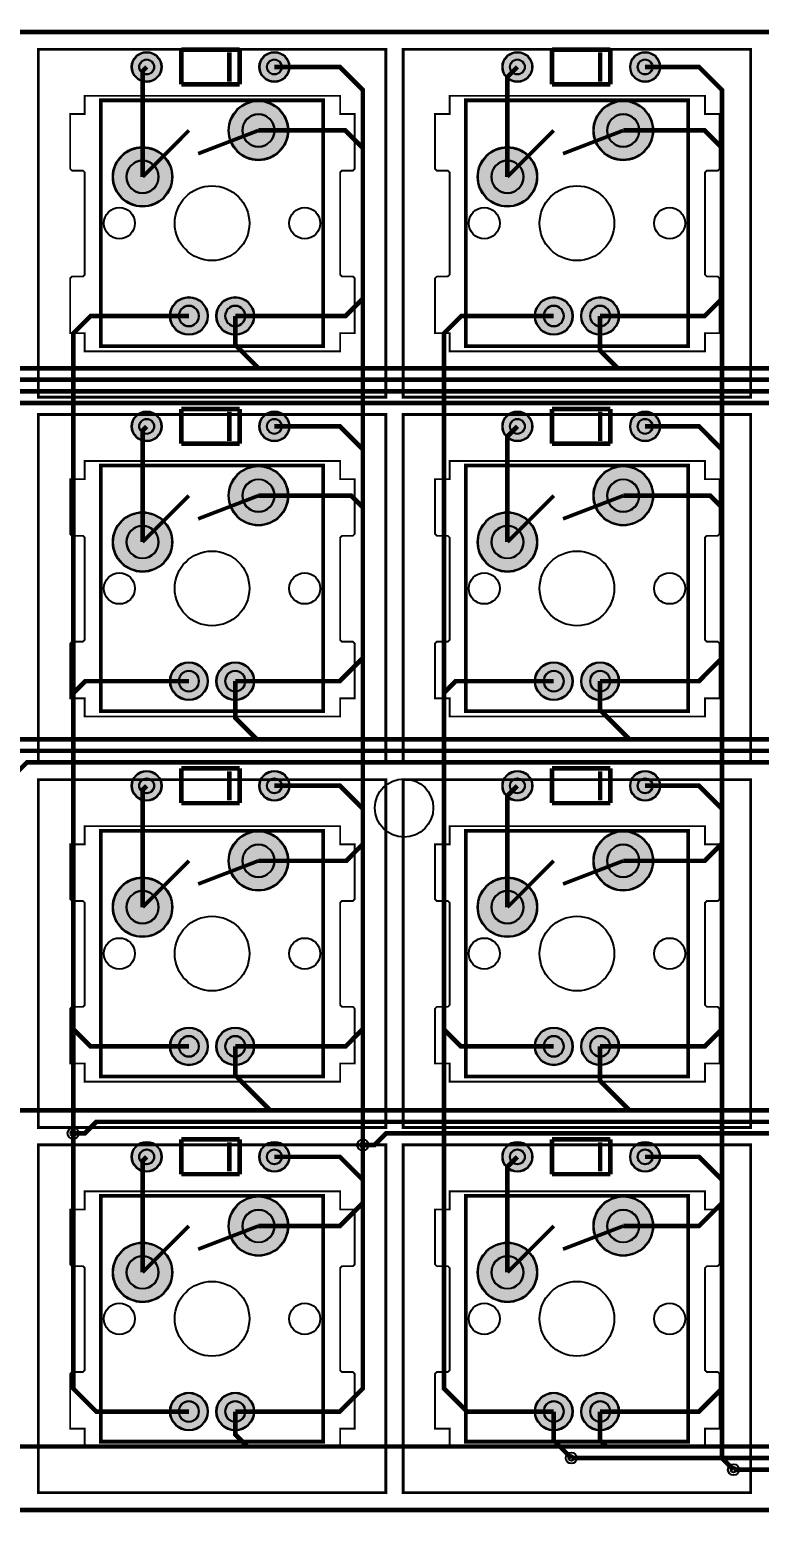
# Model space of a CAD drawing. Header units: millimetres. Extents: x 0 to 279, y -81 to 2.
# Drawn here: x 60.5 to 100.5, y -81.1 to 0.1 of the extents above; entities that cross this region are included whole.
import ezdxf

# ---------------------------------------------------------------- set-up
doc = ezdxf.new("R2010")
doc.units = ezdxf.units.MM
for name, color, linetype, true_color in [('BoardOutLine', 7, 'Continuous', 0xff00ff), ('BottomLayer', 7, 'Continuous', 0x0000ff), ('BottomSolderMaskLayer', 7, 'Continuous', 0xaa00ff), ('Document', 7, 'Continuous', 0xffffff), ('Hole', 7, 'Continuous', 0x222222), ('Multi-Layer', 7, 'Continuous', 0xc0c0c0), ('TopLayer', 7, 'Continuous', 0xff0000), ('TopSilkLayer', 7, 'Continuous', 0xffcc00), ('TopSolderMaskLayer', 7, 'Continuous', 0x800080)]:
    doc.layers.add(name, color=color, linetype=linetype, true_color=true_color)

msp = doc.modelspace()

# ---------------------------------------------------------------- hatches: boundary and pattern name
at = {"layer": 'BottomSolderMaskLayer'}
for points in [[(66.066, -1.916, 1), (67.716, -1.916, 1)], [(73.066, -1.916, 1), (74.716, -1.916, 1)], [(86.386, -1.916, 1), (88.036, -1.916, 1)], [(93.386, -1.916, 1), (95.036, -1.916, 1)], [(71.377, -5.395, 1), (74.653, -5.395, 1)], [(91.377, -5.395, 1), (94.653, -5.395, 1)], [(65.027, -7.935, 1), (68.303, -7.935, 1)], [(85.027, -7.935, 1), (88.303, -7.935, 1)], [(68.164, -15.555, 1), (70.246, -15.555, 1)], [(70.704, -15.555, 1), (72.786, -15.555, 1)], [(88.164, -15.555, 1), (90.246, -15.555, 1)], [(90.704, -15.555, 1), (92.786, -15.555, 1)], [(66.066, -21.601, 1), (67.716, -21.601, 1)], [(73.066, -21.601, 1), (74.716, -21.601, 1)], [(86.386, -21.601, 1), (88.036, -21.601, 1)], [(93.386, -21.601, 1), (95.036, -21.601, 1)], [(71.377, -25.395, 1), (74.653, -25.395, 1)], [(91.377, -25.395, 1), (94.653, -25.395, 1)], [(65.027, -27.935, 1), (68.303, -27.935, 1)], [(85.027, -27.935, 1), (88.303, -27.935, 1)], [(68.164, -35.555, 1), (70.246, -35.555, 1)], [(70.704, -35.555, 1), (72.786, -35.555, 1)], [(88.164, -35.555, 1), (90.246, -35.555, 1)], [(90.704, -35.555, 1), (92.786, -35.555, 1)], [(66.066, -41.286, 1), (67.716, -41.286, 1)], [(73.066, -41.286, 1), (74.716, -41.286, 1)], [(86.386, -41.286, 1), (88.036, -41.286, 1)], [(93.386, -41.286, 1), (95.036, -41.286, 1)], [(71.377, -45.395, 1), (74.653, -45.395, 1)], [(91.377, -45.395, 1), (94.653, -45.395, 1)], [(65.027, -47.935, 1), (68.303, -47.935, 1)], [(85.027, -47.935, 1), (88.303, -47.935, 1)], [(68.164, -55.555, 1), (70.246, -55.555, 1)], [(70.704, -55.555, 1), (72.786, -55.555, 1)], [(88.164, -55.555, 1), (90.246, -55.555, 1)], [(90.704, -55.555, 1), (92.786, -55.555, 1)], [(66.066, -61.606, 1), (67.716, -61.606, 1)], [(73.066, -61.606, 1), (74.716, -61.606, 1)], [(86.386, -61.606, 1), (88.036, -61.606, 1)], [(93.386, -61.606, 1), (95.036, -61.606, 1)], [(71.377, -65.395, 1), (74.653, -65.395, 1)], [(91.377, -65.395, 1), (94.653, -65.395, 1)], [(65.027, -67.935, 1), (68.303, -67.935, 1)], [(85.027, -67.935, 1), (88.303, -67.935, 1)], [(68.164, -75.555, 1), (70.246, -75.555, 1)], [(70.704, -75.555, 1), (72.786, -75.555, 1)], [(88.164, -75.555, 1), (90.246, -75.555, 1)], [(90.704, -75.555, 1), (92.786, -75.555, 1)]]:
    msp.add_hatch(color=256, dxfattribs=at).paths.add_polyline_path(points)
at = {"layer": 'Multi-Layer'}
for points in [[(66.091, -1.916, 1), (67.691, -1.916, 1)], [(73.091, -1.916, 1), (74.691, -1.916, 1)], [(86.411, -1.916, 1), (88.011, -1.916, 1)], [(93.411, -1.916, 1), (95.011, -1.916, 1)], [(71.402, -5.395, 1), (74.628, -5.395, 1)], [(91.402, -5.395, 1), (94.628, -5.395, 1)], [(65.052, -7.935, 1), (68.278, -7.935, 1)], [(85.052, -7.935, 1), (88.278, -7.935, 1)], [(68.189, -15.555, 1), (70.221, -15.555, 1)], [(70.729, -15.555, 1), (72.761, -15.555, 1)], [(88.189, -15.555, 1), (90.221, -15.555, 1)], [(90.729, -15.555, 1), (92.761, -15.555, 1)], [(66.091, -21.601, 1), (67.691, -21.601, 1)], [(73.091, -21.601, 1), (74.691, -21.601, 1)], [(86.411, -21.601, 1), (88.011, -21.601, 1)], [(93.411, -21.601, 1), (95.011, -21.601, 1)], [(71.402, -25.395, 1), (74.628, -25.395, 1)], [(91.402, -25.395, 1), (94.628, -25.395, 1)], [(65.052, -27.935, 1), (68.278, -27.935, 1)], [(85.052, -27.935, 1), (88.278, -27.935, 1)], [(68.189, -35.555, 1), (70.221, -35.555, 1)], [(70.729, -35.555, 1), (72.761, -35.555, 1)], [(88.189, -35.555, 1), (90.221, -35.555, 1)], [(90.729, -35.555, 1), (92.761, -35.555, 1)], [(66.091, -41.286, 1), (67.691, -41.286, 1)], [(73.091, -41.286, 1), (74.691, -41.286, 1)], [(86.411, -41.286, 1), (88.011, -41.286, 1)], [(93.411, -41.286, 1), (95.011, -41.286, 1)], [(71.402, -45.395, 1), (74.628, -45.395, 1)], [(91.402, -45.395, 1), (94.628, -45.395, 1)], [(65.052, -47.935, 1), (68.278, -47.935, 1)], [(85.052, -47.935, 1), (88.278, -47.935, 1)], [(68.189, -55.555, 1), (70.221, -55.555, 1)], [(70.729, -55.555, 1), (72.761, -55.555, 1)], [(88.189, -55.555, 1), (90.221, -55.555, 1)], [(90.729, -55.555, 1), (92.761, -55.555, 1)], [(66.091, -61.606, 1), (67.691, -61.606, 1)], [(73.091, -61.606, 1), (74.691, -61.606, 1)], [(86.411, -61.606, 1), (88.011, -61.606, 1)], [(93.411, -61.606, 1), (95.011, -61.606, 1)], [(71.402, -65.395, 1), (74.628, -65.395, 1)], [(91.402, -65.395, 1), (94.628, -65.395, 1)], [(65.052, -67.935, 1), (68.278, -67.935, 1)], [(85.052, -67.935, 1), (88.278, -67.935, 1)], [(68.189, -75.555, 1), (70.221, -75.555, 1)], [(70.729, -75.555, 1), (72.761, -75.555, 1)], [(88.189, -75.555, 1), (90.221, -75.555, 1)], [(90.729, -75.555, 1), (92.761, -75.555, 1)]]:
    msp.add_hatch(color=256, dxfattribs=at).paths.add_polyline_path(points)
at = {"layer": 'TopSolderMaskLayer'}
for points in [[(66.066, -1.916, 1), (67.716, -1.916, 1)], [(73.066, -1.916, 1), (74.716, -1.916, 1)], [(86.386, -1.916, 1), (88.036, -1.916, 1)], [(93.386, -1.916, 1), (95.036, -1.916, 1)], [(71.377, -5.395, 1), (74.653, -5.395, 1)], [(91.377, -5.395, 1), (94.653, -5.395, 1)], [(65.027, -7.935, 1), (68.303, -7.935, 1)], [(85.027, -7.935, 1), (88.303, -7.935, 1)], [(68.164, -15.555, 1), (70.246, -15.555, 1)], [(70.704, -15.555, 1), (72.786, -15.555, 1)], [(88.164, -15.555, 1), (90.246, -15.555, 1)], [(90.704, -15.555, 1), (92.786, -15.555, 1)], [(66.066, -21.601, 1), (67.716, -21.601, 1)], [(73.066, -21.601, 1), (74.716, -21.601, 1)], [(86.386, -21.601, 1), (88.036, -21.601, 1)], [(93.386, -21.601, 1), (95.036, -21.601, 1)], [(71.377, -25.395, 1), (74.653, -25.395, 1)], [(91.377, -25.395, 1), (94.653, -25.395, 1)], [(65.027, -27.935, 1), (68.303, -27.935, 1)], [(85.027, -27.935, 1), (88.303, -27.935, 1)], [(68.164, -35.555, 1), (70.246, -35.555, 1)], [(70.704, -35.555, 1), (72.786, -35.555, 1)], [(88.164, -35.555, 1), (90.246, -35.555, 1)], [(90.704, -35.555, 1), (92.786, -35.555, 1)], [(66.066, -41.286, 1), (67.716, -41.286, 1)], [(73.066, -41.286, 1), (74.716, -41.286, 1)], [(86.386, -41.286, 1), (88.036, -41.286, 1)], [(93.386, -41.286, 1), (95.036, -41.286, 1)], [(71.377, -45.395, 1), (74.653, -45.395, 1)], [(91.377, -45.395, 1), (94.653, -45.395, 1)], [(65.027, -47.935, 1), (68.303, -47.935, 1)], [(85.027, -47.935, 1), (88.303, -47.935, 1)], [(68.164, -55.555, 1), (70.246, -55.555, 1)], [(70.704, -55.555, 1), (72.786, -55.555, 1)], [(88.164, -55.555, 1), (90.246, -55.555, 1)], [(90.704, -55.555, 1), (92.786, -55.555, 1)], [(66.066, -61.606, 1), (67.716, -61.606, 1)], [(73.066, -61.606, 1), (74.716, -61.606, 1)], [(86.386, -61.606, 1), (88.036, -61.606, 1)], [(93.386, -61.606, 1), (95.036, -61.606, 1)], [(71.377, -65.395, 1), (74.653, -65.395, 1)], [(91.377, -65.395, 1), (94.653, -65.395, 1)], [(65.027, -67.935, 1), (68.303, -67.935, 1)], [(85.027, -67.935, 1), (88.303, -67.935, 1)], [(68.164, -75.555, 1), (70.246, -75.555, 1)], [(70.704, -75.555, 1), (72.786, -75.555, 1)], [(88.164, -75.555, 1), (90.246, -75.555, 1)], [(90.704, -75.555, 1), (92.786, -75.555, 1)]]:
    msp.add_hatch(color=256, dxfattribs=at).paths.add_polyline_path(points)

# ---------------------------------------------------------------- linework, layer by layer
at = {"layer": 'BoardOutLine', "const_width": 0.254}
msp.add_lwpolyline([(0, 0), (279.05, 0), (279.05, -80.95), (0, -80.95), (0, 0)], close=True, dxfattribs=at)
at = {"layer": 'BottomLayer', "const_width": 0.254}
for points in [[(66.665, -7.935), (66.665, -2.142), (66.891, -1.916)], [(71.745, -15.555), (77.79, -15.555), (78.74, -14.605), (78.74, -3.175), (77.481, -1.916), (73.891, -1.916)], [(86.665, -7.935), (86.665, -2.462), (87.211, -1.916)], [(91.745, -15.555), (97.475, -15.555), (98.425, -14.605), (98.425, -3.175), (97.166, -1.916), (94.211, -1.916)], [(131.11, -14.24), (124.825, -14.24), (120.015, -19.05), (19.685, -19.05), (18.415, -20.32)], [(111.745, -15.555), (111.745, -17.16), (110.49, -18.415), (12.7, -18.415), (11.745, -17.46), (11.745, -15.555)], [(71.745, -15.555), (71.745, -17.135), (73.025, -18.415)], [(91.745, -15.555), (91.745, -17.45), (92.71, -18.415)], [(131.11, -16.78), (123.555, -16.78), (120.65, -19.685), (24.765, -19.685), (23.495, -20.955), (22.86, -20.955)], [(131.11, -21.86), (122.19, -21.86), (120.65, -20.32), (40.005, -20.32), (39.37, -20.955), (38.735, -20.955)], [(66.665, -27.935), (66.665, -21.827), (66.891, -21.601)], [(71.745, -35.555), (77.475, -35.555), (78.74, -34.29), (78.74, -22.86), (77.481, -21.601), (73.891, -21.601)], [(86.665, -27.935), (86.665, -22.147), (87.211, -21.601)], [(91.745, -35.555), (97.16, -35.555), (98.425, -34.29), (98.425, -22.86), (97.166, -21.601), (94.211, -21.601)], [(131.11, -24.4), (121.65, -24.4), (120.65, -25.4), (120.65, -37.465), (118.745, -39.37), (44.45, -39.37), (43.776, -40.044), (43.18, -40.044)], [(131.11, -26.94), (122.285, -26.94), (121.285, -27.94), (121.285, -38.1), (119.38, -40.005), (60.325, -40.005), (59.69, -40.64), (58.42, -40.64)], [(131.11, -29.479), (122.921, -29.479), (121.92, -30.48), (121.92, -58.42), (120.65, -59.69), (64.135, -59.69), (63.51, -60.315), (62.865, -60.315)], [(131.11, -34.56), (123.555, -34.56), (122.555, -35.56), (122.555, -58.42), (120.65, -60.325), (80.01, -60.325), (79.375, -60.96), (78.74, -60.96)], [(11.745, -35.555), (11.745, -37.78), (12.7, -38.735), (110.49, -38.735), (111.745, -37.48), (111.745, -35.555)], [(71.745, -35.555), (71.745, -37.553), (72.927, -38.735)], [(91.745, -35.555), (91.745, -37.135), (93.345, -38.735)], [(66.665, -47.935), (66.665, -41.512), (66.891, -41.286)], [(71.745, -55.555), (77.795, -55.555), (78.74, -54.61), (78.74, -42.545), (77.481, -41.286), (73.891, -41.286)], [(86.665, -47.935), (86.665, -41.832), (87.211, -41.286)], [(91.745, -55.555), (97.48, -55.555), (98.425, -54.61), (98.425, -42.545), (97.166, -41.286), (94.211, -41.286)], [(11.745, -55.555), (11.745, -58.1), (12.7, -59.055), (110.49, -59.055), (111.745, -57.8), (111.745, -55.555)], [(71.745, -55.555), (71.745, -57.14), (73.66, -59.055)], [(91.745, -55.555), (91.745, -57.449), (93.351, -59.055)], [(66.665, -67.935), (66.665, -61.832), (66.891, -61.606)], [(71.745, -75.555), (77.48, -75.555), (78.74, -74.295), (78.74, -62.865), (77.481, -61.606), (73.891, -61.606)], [(86.665, -67.935), (86.665, -62.152), (87.211, -61.606)], [(91.745, -75.555), (97.165, -75.555), (98.425, -74.295), (98.425, -62.865), (97.166, -61.606), (94.211, -61.606)], [(11.745, -75.555), (11.745, -77.15), (12.065, -77.47), (269.247, -77.47)], [(71.745, -75.555), (71.745, -76.807), (72.408, -77.47)], [(91.745, -75.555), (91.745, -77.131), (92.084, -77.47)], [(127, -78.105), (90.17, -78.105)], [(99.06, -78.74), (128.27, -78.74), (128.905, -78.105)]]:
    msp.add_lwpolyline(points, dxfattribs=at)
at = {"layer": 'BottomSolderMaskLayer'}
for points in [[(73.018, -4.505), (73.012, -4.505)], [(93.018, -4.505), (93.012, -4.505)], [(73.018, -6.285), (73.012, -6.285)], [(93.018, -6.285), (93.012, -6.285)], [(66.668, -7.045), (66.662, -7.045)], [(86.668, -7.045), (86.662, -7.045)], [(66.668, -8.825), (66.662, -8.825)], [(86.668, -8.825), (86.662, -8.825)], [(69.208, -14.995), (69.202, -14.995)], [(71.748, -14.995), (71.742, -14.995)], [(89.208, -14.995), (89.202, -14.995)], [(91.748, -14.995), (91.742, -14.995)], [(69.208, -16.115), (69.202, -16.115)], [(71.748, -16.115), (71.742, -16.115)], [(89.208, -16.115), (89.202, -16.115)], [(91.748, -16.115), (91.742, -16.115)], [(73.018, -24.505), (73.012, -24.505)], [(93.018, -24.505), (93.012, -24.505)], [(73.018, -26.285), (73.012, -26.285)], [(93.018, -26.285), (93.012, -26.285)], [(66.668, -27.045), (66.662, -27.045)], [(86.668, -27.045), (86.662, -27.045)], [(66.668, -28.825), (66.662, -28.825)], [(86.668, -28.825), (86.662, -28.825)], [(69.208, -34.995), (69.202, -34.995)], [(71.748, -34.995), (71.742, -34.995)], [(89.208, -34.995), (89.202, -34.995)], [(91.748, -34.995), (91.742, -34.995)], [(69.208, -36.115), (69.202, -36.115)], [(71.748, -36.115), (71.742, -36.115)], [(89.208, -36.115), (89.202, -36.115)], [(91.748, -36.115), (91.742, -36.115)], [(73.018, -44.505), (73.012, -44.505)], [(93.018, -44.505), (93.012, -44.505)], [(73.018, -46.285), (73.012, -46.285)], [(93.018, -46.285), (93.012, -46.285)], [(66.668, -47.045), (66.662, -47.045)], [(86.668, -47.045), (86.662, -47.045)], [(66.668, -48.825), (66.662, -48.825)], [(86.668, -48.825), (86.662, -48.825)], [(69.208, -54.995), (69.202, -54.995)], [(71.748, -54.995), (71.742, -54.995)], [(89.208, -54.995), (89.202, -54.995)], [(91.748, -54.995), (91.742, -54.995)], [(69.208, -56.115), (69.202, -56.115)], [(71.748, -56.115), (71.742, -56.115)], [(89.208, -56.115), (89.202, -56.115)], [(91.748, -56.115), (91.742, -56.115)], [(73.018, -64.505), (73.012, -64.505)], [(93.018, -64.505), (93.012, -64.505)], [(73.018, -66.285), (73.012, -66.285)], [(93.018, -66.285), (93.012, -66.285)], [(66.668, -67.045), (66.662, -67.045)], [(86.668, -67.045), (86.662, -67.045)], [(66.668, -68.825), (66.662, -68.825)], [(86.668, -68.825), (86.662, -68.825)], [(69.208, -74.995), (69.202, -74.995)], [(71.748, -74.995), (71.742, -74.995)], [(89.208, -74.995), (89.202, -74.995)], [(91.748, -74.995), (91.742, -74.995)], [(69.208, -76.115), (69.202, -76.115)], [(71.748, -76.115), (71.742, -76.115)], [(89.208, -76.115), (89.202, -76.115)], [(91.748, -76.115), (91.742, -76.115)]]:
    msp.add_lwpolyline(points, close=True, dxfattribs=at)
for centre, radius in [((66.891, -1.916), 0.825), ((66.891, -1.916), 0.413), ((73.891, -1.916), 0.825), ((73.891, -1.916), 0.413), ((87.211, -1.916), 0.825), ((87.211, -1.916), 0.413), ((94.211, -1.916), 0.825), ((94.211, -1.916), 0.413), ((73.015, -5.395), 1.638), ((93.015, -5.395), 1.638), ((66.665, -7.935), 1.638), ((86.665, -7.935), 1.638), ((69.205, -15.555), 1.041), ((71.745, -15.555), 1.041), ((89.205, -15.555), 1.041), ((91.745, -15.555), 1.041), ((66.891, -21.601), 0.825), ((73.891, -21.601), 0.825), ((87.211, -21.601), 0.825), ((94.211, -21.601), 0.825), ((66.891, -21.601), 0.413), ((73.891, -21.601), 0.413), ((87.211, -21.601), 0.413), ((94.211, -21.601), 0.413), ((73.015, -25.395), 1.638), ((93.015, -25.395), 1.638), ((66.665, -27.935), 1.638), ((86.665, -27.935), 1.638), ((69.205, -35.555), 1.041), ((71.745, -35.555), 1.041), ((89.205, -35.555), 1.041), ((91.745, -35.555), 1.041), ((66.891, -41.286), 0.825), ((73.891, -41.286), 0.825), ((87.211, -41.286), 0.825), ((94.211, -41.286), 0.825), ((66.891, -41.286), 0.413), ((73.891, -41.286), 0.413), ((87.211, -41.286), 0.413), ((94.211, -41.286), 0.413), ((73.015, -45.395), 1.638), ((93.015, -45.395), 1.638), ((66.665, -47.935), 1.638), ((86.665, -47.935), 1.638), ((69.205, -55.555), 1.041), ((71.745, -55.555), 1.041), ((89.205, -55.555), 1.041), ((91.745, -55.555), 1.041), ((66.891, -61.606), 0.825), ((73.891, -61.606), 0.825), ((87.211, -61.606), 0.825), ((94.211, -61.606), 0.825), ((66.891, -61.606), 0.413), ((73.891, -61.606), 0.413), ((87.211, -61.606), 0.413), ((94.211, -61.606), 0.413), ((73.015, -65.395), 1.638), ((93.015, -65.395), 1.638), ((66.665, -67.935), 1.638), ((86.665, -67.935), 1.638), ((69.205, -75.555), 1.041), ((71.745, -75.555), 1.041), ((89.205, -75.555), 1.041), ((91.745, -75.555), 1.041)]:
    msp.add_circle(centre, radius, dxfattribs=at)
for centre, radius, start, end in [((73.012, -5.395), 0.89, 90, 270), ((73.018, -5.395), 0.89, 270, 90), ((93.012, -5.395), 0.89, 90, 270), ((93.018, -5.395), 0.89, 270, 90), ((66.662, -7.935), 0.89, 90, 270), ((66.668, -7.935), 0.89, 270, 90), ((86.662, -7.935), 0.89, 90, 270), ((86.668, -7.935), 0.89, 270, 90), ((69.202, -15.555), 0.56, 90, 270), ((69.208, -15.555), 0.56, 270, 90), ((71.742, -15.555), 0.56, 90, 270), ((71.748, -15.555), 0.56, 270, 90), ((89.202, -15.555), 0.56, 90, 270), ((89.208, -15.555), 0.56, 270, 90), ((91.742, -15.555), 0.56, 90, 270), ((91.748, -15.555), 0.56, 270, 90), ((73.012, -25.395), 0.89, 90, 270), ((73.018, -25.395), 0.89, 270, 90), ((93.012, -25.395), 0.89, 90, 270), ((93.018, -25.395), 0.89, 270, 90), ((66.662, -27.935), 0.89, 90, 270), ((66.668, -27.935), 0.89, 270, 90), ((86.662, -27.935), 0.89, 90, 270), ((86.668, -27.935), 0.89, 270, 90), ((69.202, -35.555), 0.56, 90, 270), ((69.208, -35.555), 0.56, 270, 90), ((71.742, -35.555), 0.56, 90, 270), ((71.748, -35.555), 0.56, 270, 90), ((89.202, -35.555), 0.56, 90, 270), ((89.208, -35.555), 0.56, 270, 90), ((91.742, -35.555), 0.56, 90, 270), ((91.748, -35.555), 0.56, 270, 90), ((73.012, -45.395), 0.89, 90, 270), ((73.018, -45.395), 0.89, 270, 90), ((93.012, -45.395), 0.89, 90, 270), ((93.018, -45.395), 0.89, 270, 90), ((66.662, -47.935), 0.89, 90, 270), ((66.668, -47.935), 0.89, 270, 90), ((86.662, -47.935), 0.89, 90, 270), ((86.668, -47.935), 0.89, 270, 90), ((69.202, -55.555), 0.56, 90, 270), ((69.208, -55.555), 0.56, 270, 90), ((71.742, -55.555), 0.56, 90, 270), ((71.748, -55.555), 0.56, 270, 90), ((89.202, -55.555), 0.56, 90, 270), ((89.208, -55.555), 0.56, 270, 90), ((91.742, -55.555), 0.56, 90, 270), ((91.748, -55.555), 0.56, 270, 90), ((73.012, -65.395), 0.89, 90, 270), ((73.018, -65.395), 0.89, 270, 90), ((93.012, -65.395), 0.89, 90, 270), ((93.018, -65.395), 0.89, 270, 90), ((66.662, -67.935), 0.89, 90, 270), ((66.668, -67.935), 0.89, 270, 90), ((86.662, -67.935), 0.89, 90, 270), ((86.668, -67.935), 0.89, 270, 90), ((69.202, -75.555), 0.56, 90, 270), ((69.208, -75.555), 0.56, 270, 90), ((71.742, -75.555), 0.56, 90, 270), ((71.748, -75.555), 0.56, 270, 90), ((89.202, -75.555), 0.56, 90, 270), ((89.208, -75.555), 0.56, 270, 90), ((91.742, -75.555), 0.56, 90, 270), ((91.748, -75.555), 0.56, 270, 90)]:
    msp.add_arc(centre, radius, start, end, dxfattribs=at)
at = {"layer": 'Document'}
for points, const_width in [([(60.95, -0.95), (80, -0.95), (80, -20), (60.95, -20), (60.95, -0.95)], 0.152), ([(80.95, -0.95), (100, -0.95), (100, -20), (80.95, -20), (80.95, -0.95)], 0.152), ([(77.496, -17.493), (77.496, -16.493), (78.295, -16.493), (78.295, -13.493), (78.195, -13.392), (77.595, -13.392), (77.496, -13.293), (77.496, -7.692), (77.595, -7.593), (78.195, -7.593), (78.295, -7.493), (78.295, -4.493), (77.496, -4.493), (77.496, -3.493), (63.496, -3.493), (63.496, -4.493), (62.695, -4.493), (62.695, -7.493), (62.796, -7.593), (63.396, -7.593), (63.496, -7.692), (63.496, -13.293), (63.396, -13.392), (62.796, -13.392), (62.695, -13.493), (62.695, -16.493), (63.496, -16.493), (63.496, -17.493), (77.496, -17.493)], 0.1), ([(97.496, -17.493), (97.496, -16.493), (98.295, -16.493), (98.295, -13.493), (98.195, -13.392), (97.595, -13.392), (97.496, -13.293), (97.496, -7.692), (97.595, -7.593), (98.195, -7.593), (98.295, -7.493), (98.295, -4.493), (97.496, -4.493), (97.496, -3.493), (83.496, -3.493), (83.496, -4.493), (82.696, -4.493), (82.696, -7.493), (82.796, -7.593), (83.396, -7.593), (83.496, -7.692), (83.496, -13.293), (83.396, -13.392), (82.796, -13.392), (82.696, -13.493), (82.696, -16.493), (83.496, -16.493), (83.496, -17.493), (97.496, -17.493)], 0.1), ([(60.95, -20.95), (80, -20.95), (80, -40), (60.95, -40), (60.95, -20.95)], 0.152), ([(80.95, -20.95), (100, -20.95), (100, -40), (80.95, -40), (80.95, -20.95)], 0.152), ([(77.496, -37.493), (77.496, -36.493), (78.295, -36.493), (78.295, -33.493), (78.195, -33.392), (77.595, -33.392), (77.496, -33.293), (77.496, -27.692), (77.595, -27.593), (78.195, -27.593), (78.295, -27.493), (78.295, -24.493), (77.496, -24.493), (77.496, -23.493), (63.496, -23.493), (63.496, -24.493), (62.695, -24.493), (62.695, -27.493), (62.796, -27.593), (63.396, -27.593), (63.496, -27.692), (63.496, -33.293), (63.396, -33.392), (62.796, -33.392), (62.695, -33.493), (62.695, -36.493), (63.496, -36.493), (63.496, -37.493), (77.496, -37.493)], 0.1), ([(97.496, -37.493), (97.496, -36.493), (98.295, -36.493), (98.295, -33.493), (98.195, -33.392), (97.595, -33.392), (97.496, -33.293), (97.496, -27.692), (97.595, -27.593), (98.195, -27.593), (98.295, -27.493), (98.295, -24.493), (97.496, -24.493), (97.496, -23.493), (83.496, -23.493), (83.496, -24.493), (82.696, -24.493), (82.696, -27.493), (82.796, -27.593), (83.396, -27.593), (83.496, -27.692), (83.496, -33.293), (83.396, -33.392), (82.796, -33.392), (82.696, -33.493), (82.696, -36.493), (83.496, -36.493), (83.496, -37.493), (97.496, -37.493)], 0.1), ([(60.95, -40.95), (80, -40.95), (80, -60), (60.95, -60), (60.95, -40.95)], 0.152), ([(80.95, -40.95), (100, -40.95), (100, -60), (80.95, -60), (80.95, -40.95)], 0.152), ([(77.496, -57.493), (77.496, -56.493), (78.295, -56.493), (78.295, -53.493), (78.195, -53.392), (77.595, -53.392), (77.496, -53.293), (77.496, -47.692), (77.595, -47.593), (78.195, -47.593), (78.295, -47.493), (78.295, -44.493), (77.496, -44.493), (77.496, -43.493), (63.496, -43.493), (63.496, -44.493), (62.695, -44.493), (62.695, -47.493), (62.796, -47.593), (63.396, -47.593), (63.496, -47.692), (63.496, -53.293), (63.396, -53.392), (62.796, -53.392), (62.695, -53.493), (62.695, -56.493), (63.496, -56.493), (63.496, -57.493), (77.496, -57.493)], 0.1), ([(97.496, -57.493), (97.496, -56.493), (98.295, -56.493), (98.295, -53.493), (98.195, -53.392), (97.595, -53.392), (97.496, -53.293), (97.496, -47.692), (97.595, -47.593), (98.195, -47.593), (98.295, -47.493), (98.295, -44.493), (97.496, -44.493), (97.496, -43.493), (83.496, -43.493), (83.496, -44.493), (82.696, -44.493), (82.696, -47.493), (82.796, -47.593), (83.396, -47.593), (83.496, -47.692), (83.496, -53.293), (83.396, -53.392), (82.796, -53.392), (82.696, -53.493), (82.696, -56.493), (83.496, -56.493), (83.496, -57.493), (97.496, -57.493)], 0.1), ([(60.95, -60.95), (80, -60.95), (80, -80), (60.95, -80), (60.95, -60.95)], 0.152), ([(80.95, -60.95), (100, -60.95), (100, -80), (80.95, -80), (80.95, -60.95)], 0.152), ([(77.496, -77.493), (77.496, -76.493), (78.295, -76.493), (78.295, -73.493), (78.195, -73.392), (77.595, -73.392), (77.496, -73.293), (77.496, -67.692), (77.595, -67.593), (78.195, -67.593), (78.295, -67.493), (78.295, -64.493), (77.496, -64.493), (77.496, -63.493), (63.496, -63.493), (63.496, -64.493), (62.695, -64.493), (62.695, -67.493), (62.796, -67.593), (63.396, -67.593), (63.496, -67.692), (63.496, -73.293), (63.396, -73.392), (62.796, -73.392), (62.695, -73.493), (62.695, -76.493), (63.496, -76.493), (63.496, -77.493), (77.496, -77.493)], 0.1), ([(97.496, -77.493), (97.496, -76.493), (98.295, -76.493), (98.295, -73.493), (98.195, -73.392), (97.595, -73.392), (97.496, -73.293), (97.496, -67.692), (97.595, -67.593), (98.195, -67.593), (98.295, -67.493), (98.295, -64.493), (97.496, -64.493), (97.496, -63.493), (83.496, -63.493), (83.496, -64.493), (82.696, -64.493), (82.696, -67.493), (82.796, -67.593), (83.396, -67.593), (83.496, -67.692), (83.496, -73.293), (83.396, -73.392), (82.796, -73.392), (82.696, -73.493), (82.696, -76.493), (83.496, -76.493), (83.496, -77.493), (97.496, -77.493)], 0.1)]:
    msp.add_lwpolyline(points, close=True, dxfattribs=dict(at, const_width=const_width))
at = {"layer": 'Hole'}
for centre in [(62.865, -60.316), (78.74, -60.96), (90.17, -78.105), (99.06, -78.74)]:
    msp.add_circle(centre, 0.152, dxfattribs=at)
at = {"layer": 'Multi-Layer'}
for points in [[(73.018, -4.519), (73.012, -4.519)], [(93.018, -4.519), (93.012, -4.519)], [(73.018, -6.271), (73.012, -6.271)], [(93.018, -6.271), (93.012, -6.271)], [(66.668, -7.059), (66.662, -7.059)], [(86.668, -7.059), (86.662, -7.059)], [(66.668, -8.811), (66.662, -8.811)], [(86.668, -8.811), (86.662, -8.811)], [(69.208, -15.009), (69.202, -15.009)], [(71.748, -15.009), (71.742, -15.009)], [(89.208, -15.009), (89.202, -15.009)], [(91.748, -15.009), (91.742, -15.009)], [(69.208, -16.101), (69.202, -16.101)], [(71.748, -16.101), (71.742, -16.101)], [(89.208, -16.101), (89.202, -16.101)], [(91.748, -16.101), (91.742, -16.101)], [(73.018, -24.519), (73.012, -24.519)], [(93.018, -24.519), (93.012, -24.519)], [(73.018, -26.271), (73.012, -26.271)], [(93.018, -26.271), (93.012, -26.271)], [(66.668, -27.059), (66.662, -27.059)], [(86.668, -27.059), (86.662, -27.059)], [(66.668, -28.811), (66.662, -28.811)], [(86.668, -28.811), (86.662, -28.811)], [(69.208, -35.009), (69.202, -35.009)], [(71.748, -35.009), (71.742, -35.009)], [(89.208, -35.009), (89.202, -35.009)], [(91.748, -35.009), (91.742, -35.009)], [(69.208, -36.101), (69.202, -36.101)], [(71.748, -36.101), (71.742, -36.101)], [(89.208, -36.101), (89.202, -36.101)], [(91.748, -36.101), (91.742, -36.101)], [(73.018, -44.519), (73.012, -44.519)], [(93.018, -44.519), (93.012, -44.519)], [(73.018, -46.271), (73.012, -46.271)], [(93.018, -46.271), (93.012, -46.271)], [(66.668, -47.059), (66.662, -47.059)], [(86.668, -47.059), (86.662, -47.059)], [(66.668, -48.811), (66.662, -48.811)], [(86.668, -48.811), (86.662, -48.811)], [(69.208, -55.009), (69.202, -55.009)], [(71.748, -55.009), (71.742, -55.009)], [(89.208, -55.009), (89.202, -55.009)], [(91.748, -55.009), (91.742, -55.009)], [(69.208, -56.101), (69.202, -56.101)], [(71.748, -56.101), (71.742, -56.101)], [(89.208, -56.101), (89.202, -56.101)], [(91.748, -56.101), (91.742, -56.101)], [(73.018, -64.519), (73.012, -64.519)], [(93.018, -64.519), (93.012, -64.519)], [(73.018, -66.271), (73.012, -66.271)], [(93.018, -66.271), (93.012, -66.271)], [(66.668, -67.059), (66.662, -67.059)], [(86.668, -67.059), (86.662, -67.059)], [(66.668, -68.811), (66.662, -68.811)], [(86.668, -68.811), (86.662, -68.811)], [(69.208, -75.009), (69.202, -75.009)], [(71.748, -75.009), (71.742, -75.009)], [(89.208, -75.009), (89.202, -75.009)], [(91.748, -75.009), (91.742, -75.009)], [(69.208, -76.101), (69.202, -76.101)], [(71.748, -76.101), (71.742, -76.101)], [(89.208, -76.101), (89.202, -76.101)], [(91.748, -76.101), (91.742, -76.101)]]:
    msp.add_lwpolyline(points, close=True, dxfattribs=at)
for centre, radius in [((66.891, -1.916), 0.8), ((66.891, -1.916), 0.4), ((73.891, -1.916), 0.8), ((73.891, -1.916), 0.4), ((87.211, -1.916), 0.8), ((87.211, -1.916), 0.4), ((94.211, -1.916), 0.8), ((94.211, -1.916), 0.4), ((73.015, -5.395), 1.613), ((93.015, -5.395), 1.613), ((66.665, -7.935), 1.613), ((86.665, -7.935), 1.613), ((70.475, -10.475), 2.045), ((90.475, -10.475), 2.045), ((65.395, -10.475), 0.853), ((75.555, -10.475), 0.853), ((85.395, -10.475), 0.853), ((95.555, -10.475), 0.853), ((69.205, -15.555), 1.016), ((71.745, -15.555), 1.016), ((89.205, -15.555), 1.016), ((91.745, -15.555), 1.016), ((66.891, -21.601), 0.8), ((73.891, -21.601), 0.8), ((87.211, -21.601), 0.8), ((94.211, -21.601), 0.8), ((66.891, -21.601), 0.4), ((73.891, -21.601), 0.4), ((87.211, -21.601), 0.4), ((94.211, -21.601), 0.4), ((73.015, -25.395), 1.613), ((93.015, -25.395), 1.613), ((66.665, -27.935), 1.613), ((86.665, -27.935), 1.613), ((70.475, -30.475), 2.045), ((90.475, -30.475), 2.045), ((65.395, -30.475), 0.853), ((75.555, -30.475), 0.853), ((85.395, -30.475), 0.853), ((95.555, -30.475), 0.853), ((69.205, -35.555), 1.016), ((71.745, -35.555), 1.016), ((89.205, -35.555), 1.016), ((91.745, -35.555), 1.016), ((66.891, -41.286), 0.8), ((73.891, -41.286), 0.8), ((87.211, -41.286), 0.8), ((94.211, -41.286), 0.8), ((66.891, -41.286), 0.4), ((73.891, -41.286), 0.4), ((81, -42.5), 1.6), ((87.211, -41.286), 0.4), ((94.211, -41.286), 0.4), ((73.015, -45.395), 1.613), ((93.015, -45.395), 1.613), ((66.665, -47.935), 1.613), ((86.665, -47.935), 1.613), ((70.475, -50.475), 2.045), ((90.475, -50.475), 2.045), ((65.395, -50.475), 0.853), ((75.555, -50.475), 0.853), ((85.395, -50.475), 0.853), ((95.555, -50.475), 0.853), ((69.205, -55.555), 1.016), ((71.745, -55.555), 1.016), ((89.205, -55.555), 1.016), ((91.745, -55.555), 1.016), ((62.865, -60.316), 0.305), ((66.891, -61.606), 0.8), ((73.891, -61.606), 0.8), ((78.74, -60.96), 0.305), ((87.211, -61.606), 0.8), ((94.211, -61.606), 0.8), ((66.891, -61.606), 0.4), ((73.891, -61.606), 0.4), ((87.211, -61.606), 0.4), ((94.211, -61.606), 0.4), ((73.015, -65.395), 1.613), ((93.015, -65.395), 1.613), ((66.665, -67.935), 1.613), ((86.665, -67.935), 1.613), ((70.475, -70.475), 2.045), ((90.475, -70.475), 2.045), ((65.395, -70.475), 0.853), ((75.555, -70.475), 0.853), ((85.395, -70.475), 0.853), ((95.555, -70.475), 0.853), ((69.205, -75.555), 1.016), ((71.745, -75.555), 1.016), ((89.205, -75.555), 1.016), ((91.745, -75.555), 1.016), ((90.17, -78.105), 0.305), ((99.06, -78.74), 0.305)]:
    msp.add_circle(centre, radius, dxfattribs=at)
for centre, radius, start, end in [((73.012, -5.395), 0.876, 90, 270), ((73.018, -5.395), 0.876, 270, 90), ((93.012, -5.395), 0.876, 90, 270), ((93.018, -5.395), 0.876, 270, 90), ((66.662, -7.935), 0.876, 90, 270), ((66.668, -7.935), 0.876, 270, 90), ((86.662, -7.935), 0.876, 90, 270), ((86.668, -7.935), 0.876, 270, 90), ((69.202, -15.555), 0.546, 90, 270), ((69.208, -15.555), 0.546, 270, 90), ((71.742, -15.555), 0.546, 90, 270), ((71.748, -15.555), 0.546, 270, 90), ((89.202, -15.555), 0.546, 90, 270), ((89.208, -15.555), 0.546, 270, 90), ((91.742, -15.555), 0.546, 90, 270), ((91.748, -15.555), 0.546, 270, 90), ((73.012, -25.395), 0.876, 90, 270), ((73.018, -25.395), 0.876, 270, 90), ((93.012, -25.395), 0.876, 90, 270), ((93.018, -25.395), 0.876, 270, 90), ((66.662, -27.935), 0.876, 90, 270), ((66.668, -27.935), 0.876, 270, 90), ((86.662, -27.935), 0.876, 90, 270), ((86.668, -27.935), 0.876, 270, 90), ((69.202, -35.555), 0.546, 90, 270), ((69.208, -35.555), 0.546, 270, 90), ((71.742, -35.555), 0.546, 90, 270), ((71.748, -35.555), 0.546, 270, 90), ((89.202, -35.555), 0.546, 90, 270), ((89.208, -35.555), 0.546, 270, 90), ((91.742, -35.555), 0.546, 90, 270), ((91.748, -35.555), 0.546, 270, 90), ((73.012, -45.395), 0.876, 90, 270), ((73.018, -45.395), 0.876, 270, 90), ((93.012, -45.395), 0.876, 90, 270), ((93.018, -45.395), 0.876, 270, 90), ((66.662, -47.935), 0.876, 90, 270), ((66.668, -47.935), 0.876, 270, 90), ((86.662, -47.935), 0.876, 90, 270), ((86.668, -47.935), 0.876, 270, 90), ((69.202, -55.555), 0.546, 90, 270), ((69.208, -55.555), 0.546, 270, 90), ((71.742, -55.555), 0.546, 90, 270), ((71.748, -55.555), 0.546, 270, 90), ((89.202, -55.555), 0.546, 90, 270), ((89.208, -55.555), 0.546, 270, 90), ((91.742, -55.555), 0.546, 90, 270), ((91.748, -55.555), 0.546, 270, 90), ((73.012, -65.395), 0.876, 90, 270), ((73.018, -65.395), 0.876, 270, 90), ((93.012, -65.395), 0.876, 90, 270), ((93.018, -65.395), 0.876, 270, 90), ((66.662, -67.935), 0.876, 90, 270), ((66.668, -67.935), 0.876, 270, 90), ((86.662, -67.935), 0.876, 90, 270), ((86.668, -67.935), 0.876, 270, 90), ((69.202, -75.555), 0.546, 90, 270), ((69.208, -75.555), 0.546, 270, 90), ((71.742, -75.555), 0.546, 90, 270), ((71.748, -75.555), 0.546, 270, 90), ((89.202, -75.555), 0.546, 90, 270), ((89.208, -75.555), 0.546, 270, 90), ((91.742, -75.555), 0.546, 90, 270), ((91.748, -75.555), 0.546, 270, 90)]:
    msp.add_arc(centre, radius, start, end, dxfattribs=at)
at = {"layer": 'TopLayer', "const_width": 0.254}
for points in [[(78.74, -60.96), (78.74, -6.35), (77.785, -5.395), (73.015, -5.395)], [(93.015, -65.395), (97.165, -65.395), (98.425, -64.135), (98.425, -6.35), (97.47, -5.395), (93.015, -5.395)], [(62.865, -60.316), (62.865, -16.51), (63.82, -15.555), (69.205, -15.555)], [(83.185, -63.5), (83.185, -16.51), (84.14, -15.555), (89.205, -15.555)], [(73.015, -25.395), (78.1, -25.395), (78.74, -26.035)], [(93.015, -25.395), (97.774, -25.395), (98.425, -26.046)], [(69.205, -35.555), (63.53, -35.555), (62.865, -36.22)], [(89.205, -35.555), (83.825, -35.555), (83.185, -36.195)], [(73.015, -45.395), (77.829, -45.395), (78.74, -44.484)], [(93.015, -45.395), (97.48, -45.395), (98.425, -44.45)], [(69.205, -55.555), (63.81, -55.555), (62.865, -54.61)], [(89.205, -55.555), (84.108, -55.555), (83.185, -54.632)], [(69.205, -75.555), (64.125, -75.555), (62.865, -74.295), (62.865, -60.316)], [(73.015, -65.395), (77.48, -65.395), (78.74, -64.135), (78.74, -60.96)], [(89.205, -75.555), (84.445, -75.555), (83.185, -74.295), (83.185, -63.5)], [(98.425, -64.135), (98.425, -78.105), (99.06, -78.74)], [(89.205, -75.555), (89.205, -77.14), (90.17, -78.105)]]:
    msp.add_lwpolyline(points, dxfattribs=at)
at = {"layer": 'TopSilkLayer'}
for points, const_width in [([(68.791, -0.966), (68.791, -2.866)], 0.254), ([(71.991, -0.966), (68.791, -0.966)], 0.254), ([(71.428, -2.716), (71.428, -1.116)], 0.254), ([(71.991, -2.866), (71.991, -0.966)], 0.254), ([(89.111, -0.966), (89.111, -2.866)], 0.254), ([(92.311, -0.966), (89.111, -0.966)], 0.254), ([(91.748, -2.716), (91.748, -1.116)], 0.254), ([(92.311, -2.866), (92.311, -0.966)], 0.254), ([(71.991, -2.866), (68.791, -2.866)], 0.254), ([(92.311, -2.866), (89.111, -2.866)], 0.254), ([(66.665, -7.935), (69.205, -5.395)], 0.203), ([(73.015, -5.395), (69.713, -6.665)], 0.203), ([(86.665, -7.935), (89.205, -5.395)], 0.203), ([(93.015, -5.395), (89.713, -6.665)], 0.203), ([(68.791, -20.651), (68.791, -22.551)], 0.254), ([(71.991, -20.651), (68.791, -20.651)], 0.254), ([(71.428, -22.401), (71.428, -20.801)], 0.254), ([(71.991, -22.551), (71.991, -20.651)], 0.254), ([(89.111, -20.651), (89.111, -22.551)], 0.254), ([(92.311, -20.651), (89.111, -20.651)], 0.254), ([(91.748, -22.401), (91.748, -20.801)], 0.254), ([(92.311, -22.551), (92.311, -20.651)], 0.254), ([(71.991, -22.551), (68.791, -22.551)], 0.254), ([(92.311, -22.551), (89.111, -22.551)], 0.254), ([(66.665, -27.935), (69.205, -25.395)], 0.203), ([(73.015, -25.395), (69.713, -26.665)], 0.203), ([(86.665, -27.935), (89.205, -25.395)], 0.203), ([(93.015, -25.395), (89.713, -26.665)], 0.203), ([(68.791, -40.336), (68.791, -42.236)], 0.254), ([(71.991, -40.336), (68.791, -40.336)], 0.254), ([(71.428, -42.086), (71.428, -40.486)], 0.254), ([(71.991, -42.236), (71.991, -40.336)], 0.254), ([(89.111, -40.336), (89.111, -42.236)], 0.254), ([(92.311, -40.336), (89.111, -40.336)], 0.254), ([(91.748, -42.086), (91.748, -40.486)], 0.254), ([(92.311, -42.236), (92.311, -40.336)], 0.254), ([(71.991, -42.236), (68.791, -42.236)], 0.254), ([(92.311, -42.236), (89.111, -42.236)], 0.254), ([(66.665, -47.935), (69.205, -45.395)], 0.203), ([(73.015, -45.395), (69.713, -46.665)], 0.203), ([(86.665, -47.935), (89.205, -45.395)], 0.203), ([(93.015, -45.395), (89.713, -46.665)], 0.203), ([(68.791, -60.656), (68.791, -62.556)], 0.254), ([(71.991, -60.656), (68.791, -60.656)], 0.254), ([(71.428, -62.406), (71.428, -60.806)], 0.254), ([(71.991, -62.556), (71.991, -60.656)], 0.254), ([(89.111, -60.655), (89.111, -62.556)], 0.254), ([(92.311, -60.655), (89.111, -60.655)], 0.254), ([(91.748, -62.406), (91.748, -60.806)], 0.254), ([(92.311, -62.556), (92.311, -60.655)], 0.254), ([(71.991, -62.556), (68.791, -62.556)], 0.254), ([(92.311, -62.556), (89.111, -62.556)], 0.254), ([(66.665, -67.935), (69.205, -65.395)], 0.203), ([(73.015, -65.395), (69.713, -66.665)], 0.203), ([(86.665, -67.935), (89.205, -65.395)], 0.203), ([(93.015, -65.395), (89.713, -66.665)], 0.203)]:
    msp.add_lwpolyline(points, dxfattribs=dict(at, const_width=const_width))
at = {"layer": 'TopSilkLayer', "const_width": 0.203}
for points in [[(64.379, -3.744), (76.571, -3.744), (76.571, -17.206), (64.379, -17.206), (64.379, -3.744)], [(84.379, -3.744), (96.571, -3.744), (96.571, -17.206), (84.379, -17.206), (84.379, -3.744)], [(64.379, -23.744), (76.571, -23.744), (76.571, -37.206), (64.379, -37.206), (64.379, -23.744)], [(84.379, -23.744), (96.571, -23.744), (96.571, -37.206), (84.379, -37.206), (84.379, -23.744)], [(64.379, -43.744), (76.571, -43.744), (76.571, -57.206), (64.379, -57.206), (64.379, -43.744)], [(84.379, -43.744), (96.571, -43.744), (96.571, -57.206), (84.379, -57.206), (84.379, -43.744)], [(64.379, -63.744), (76.571, -63.744), (76.571, -77.206), (64.379, -77.206), (64.379, -63.744)], [(84.379, -63.744), (96.571, -63.744), (96.571, -77.206), (84.379, -77.206), (84.379, -63.744)]]:
    msp.add_lwpolyline(points, close=True, dxfattribs=at)
at = {"layer": 'TopSolderMaskLayer'}
for points in [[(73.018, -4.505), (73.012, -4.505)], [(93.018, -4.505), (93.012, -4.505)], [(73.018, -6.285), (73.012, -6.285)], [(93.018, -6.285), (93.012, -6.285)], [(66.668, -7.045), (66.662, -7.045)], [(86.668, -7.045), (86.662, -7.045)], [(66.668, -8.825), (66.662, -8.825)], [(86.668, -8.825), (86.662, -8.825)], [(69.208, -14.995), (69.202, -14.995)], [(71.748, -14.995), (71.742, -14.995)], [(89.208, -14.995), (89.202, -14.995)], [(91.748, -14.995), (91.742, -14.995)], [(69.208, -16.115), (69.202, -16.115)], [(71.748, -16.115), (71.742, -16.115)], [(89.208, -16.115), (89.202, -16.115)], [(91.748, -16.115), (91.742, -16.115)], [(73.018, -24.505), (73.012, -24.505)], [(93.018, -24.505), (93.012, -24.505)], [(73.018, -26.285), (73.012, -26.285)], [(93.018, -26.285), (93.012, -26.285)], [(66.668, -27.045), (66.662, -27.045)], [(86.668, -27.045), (86.662, -27.045)], [(66.668, -28.825), (66.662, -28.825)], [(86.668, -28.825), (86.662, -28.825)], [(69.208, -34.995), (69.202, -34.995)], [(71.748, -34.995), (71.742, -34.995)], [(89.208, -34.995), (89.202, -34.995)], [(91.748, -34.995), (91.742, -34.995)], [(69.208, -36.115), (69.202, -36.115)], [(71.748, -36.115), (71.742, -36.115)], [(89.208, -36.115), (89.202, -36.115)], [(91.748, -36.115), (91.742, -36.115)], [(73.018, -44.505), (73.012, -44.505)], [(93.018, -44.505), (93.012, -44.505)], [(73.018, -46.285), (73.012, -46.285)], [(93.018, -46.285), (93.012, -46.285)], [(66.668, -47.045), (66.662, -47.045)], [(86.668, -47.045), (86.662, -47.045)], [(66.668, -48.825), (66.662, -48.825)], [(86.668, -48.825), (86.662, -48.825)], [(69.208, -54.995), (69.202, -54.995)], [(71.748, -54.995), (71.742, -54.995)], [(89.208, -54.995), (89.202, -54.995)], [(91.748, -54.995), (91.742, -54.995)], [(69.208, -56.115), (69.202, -56.115)], [(71.748, -56.115), (71.742, -56.115)], [(89.208, -56.115), (89.202, -56.115)], [(91.748, -56.115), (91.742, -56.115)], [(73.018, -64.505), (73.012, -64.505)], [(93.018, -64.505), (93.012, -64.505)], [(73.018, -66.285), (73.012, -66.285)], [(93.018, -66.285), (93.012, -66.285)], [(66.668, -67.045), (66.662, -67.045)], [(86.668, -67.045), (86.662, -67.045)], [(66.668, -68.825), (66.662, -68.825)], [(86.668, -68.825), (86.662, -68.825)], [(69.208, -74.995), (69.202, -74.995)], [(71.748, -74.995), (71.742, -74.995)], [(89.208, -74.995), (89.202, -74.995)], [(91.748, -74.995), (91.742, -74.995)], [(69.208, -76.115), (69.202, -76.115)], [(71.748, -76.115), (71.742, -76.115)], [(89.208, -76.115), (89.202, -76.115)], [(91.748, -76.115), (91.742, -76.115)]]:
    msp.add_lwpolyline(points, close=True, dxfattribs=at)
for centre, radius in [((66.891, -1.916), 0.825), ((66.891, -1.916), 0.413), ((73.891, -1.916), 0.825), ((73.891, -1.916), 0.413), ((87.211, -1.916), 0.825), ((87.211, -1.916), 0.413), ((94.211, -1.916), 0.825), ((94.211, -1.916), 0.413), ((73.015, -5.395), 1.638), ((93.015, -5.395), 1.638), ((66.665, -7.935), 1.638), ((86.665, -7.935), 1.638), ((69.205, -15.555), 1.041), ((71.745, -15.555), 1.041), ((89.205, -15.555), 1.041), ((91.745, -15.555), 1.041), ((66.891, -21.601), 0.825), ((73.891, -21.601), 0.825), ((87.211, -21.601), 0.825), ((94.211, -21.601), 0.825), ((66.891, -21.601), 0.413), ((73.891, -21.601), 0.413), ((87.211, -21.601), 0.413), ((94.211, -21.601), 0.413), ((73.015, -25.395), 1.638), ((93.015, -25.395), 1.638), ((66.665, -27.935), 1.638), ((86.665, -27.935), 1.638), ((69.205, -35.555), 1.041), ((71.745, -35.555), 1.041), ((89.205, -35.555), 1.041), ((91.745, -35.555), 1.041), ((66.891, -41.286), 0.825), ((73.891, -41.286), 0.825), ((87.211, -41.286), 0.825), ((94.211, -41.286), 0.825), ((66.891, -41.286), 0.413), ((73.891, -41.286), 0.413), ((87.211, -41.286), 0.413), ((94.211, -41.286), 0.413), ((73.015, -45.395), 1.638), ((93.015, -45.395), 1.638), ((66.665, -47.935), 1.638), ((86.665, -47.935), 1.638), ((69.205, -55.555), 1.041), ((71.745, -55.555), 1.041), ((89.205, -55.555), 1.041), ((91.745, -55.555), 1.041), ((66.891, -61.606), 0.825), ((73.891, -61.606), 0.825), ((87.211, -61.606), 0.825), ((94.211, -61.606), 0.825), ((66.891, -61.606), 0.413), ((73.891, -61.606), 0.413), ((87.211, -61.606), 0.413), ((94.211, -61.606), 0.413), ((73.015, -65.395), 1.638), ((93.015, -65.395), 1.638), ((66.665, -67.935), 1.638), ((86.665, -67.935), 1.638), ((69.205, -75.555), 1.041), ((71.745, -75.555), 1.041), ((89.205, -75.555), 1.041), ((91.745, -75.555), 1.041)]:
    msp.add_circle(centre, radius, dxfattribs=at)
for centre, radius, start, end in [((73.012, -5.395), 0.89, 90, 270), ((73.018, -5.395), 0.89, 270, 90), ((93.012, -5.395), 0.89, 90, 270), ((93.018, -5.395), 0.89, 270, 90), ((66.662, -7.935), 0.89, 90, 270), ((66.668, -7.935), 0.89, 270, 90), ((86.662, -7.935), 0.89, 90, 270), ((86.668, -7.935), 0.89, 270, 90), ((69.202, -15.555), 0.56, 90, 270), ((69.208, -15.555), 0.56, 270, 90), ((71.742, -15.555), 0.56, 90, 270), ((71.748, -15.555), 0.56, 270, 90), ((89.202, -15.555), 0.56, 90, 270), ((89.208, -15.555), 0.56, 270, 90), ((91.742, -15.555), 0.56, 90, 270), ((91.748, -15.555), 0.56, 270, 90), ((73.012, -25.395), 0.89, 90, 270), ((73.018, -25.395), 0.89, 270, 90), ((93.012, -25.395), 0.89, 90, 270), ((93.018, -25.395), 0.89, 270, 90), ((66.662, -27.935), 0.89, 90, 270), ((66.668, -27.935), 0.89, 270, 90), ((86.662, -27.935), 0.89, 90, 270), ((86.668, -27.935), 0.89, 270, 90), ((69.202, -35.555), 0.56, 90, 270), ((69.208, -35.555), 0.56, 270, 90), ((71.742, -35.555), 0.56, 90, 270), ((71.748, -35.555), 0.56, 270, 90), ((89.202, -35.555), 0.56, 90, 270), ((89.208, -35.555), 0.56, 270, 90), ((91.742, -35.555), 0.56, 90, 270), ((91.748, -35.555), 0.56, 270, 90), ((73.012, -45.395), 0.89, 90, 270), ((73.018, -45.395), 0.89, 270, 90), ((93.012, -45.395), 0.89, 90, 270), ((93.018, -45.395), 0.89, 270, 90), ((66.662, -47.935), 0.89, 90, 270), ((66.668, -47.935), 0.89, 270, 90), ((86.662, -47.935), 0.89, 90, 270), ((86.668, -47.935), 0.89, 270, 90), ((69.202, -55.555), 0.56, 90, 270), ((69.208, -55.555), 0.56, 270, 90), ((71.742, -55.555), 0.56, 90, 270), ((71.748, -55.555), 0.56, 270, 90), ((89.202, -55.555), 0.56, 90, 270), ((89.208, -55.555), 0.56, 270, 90), ((91.742, -55.555), 0.56, 90, 270), ((91.748, -55.555), 0.56, 270, 90), ((73.012, -65.395), 0.89, 90, 270), ((73.018, -65.395), 0.89, 270, 90), ((93.012, -65.395), 0.89, 90, 270), ((93.018, -65.395), 0.89, 270, 90), ((66.662, -67.935), 0.89, 90, 270), ((66.668, -67.935), 0.89, 270, 90), ((86.662, -67.935), 0.89, 90, 270), ((86.668, -67.935), 0.89, 270, 90), ((69.202, -75.555), 0.56, 90, 270), ((69.208, -75.555), 0.56, 270, 90), ((71.742, -75.555), 0.56, 90, 270), ((71.748, -75.555), 0.56, 270, 90), ((89.202, -75.555), 0.56, 90, 270), ((89.208, -75.555), 0.56, 270, 90), ((91.742, -75.555), 0.56, 90, 270), ((91.748, -75.555), 0.56, 270, 90)]:
    msp.add_arc(centre, radius, start, end, dxfattribs=at)

doc.saveas('drawing.dxf')
